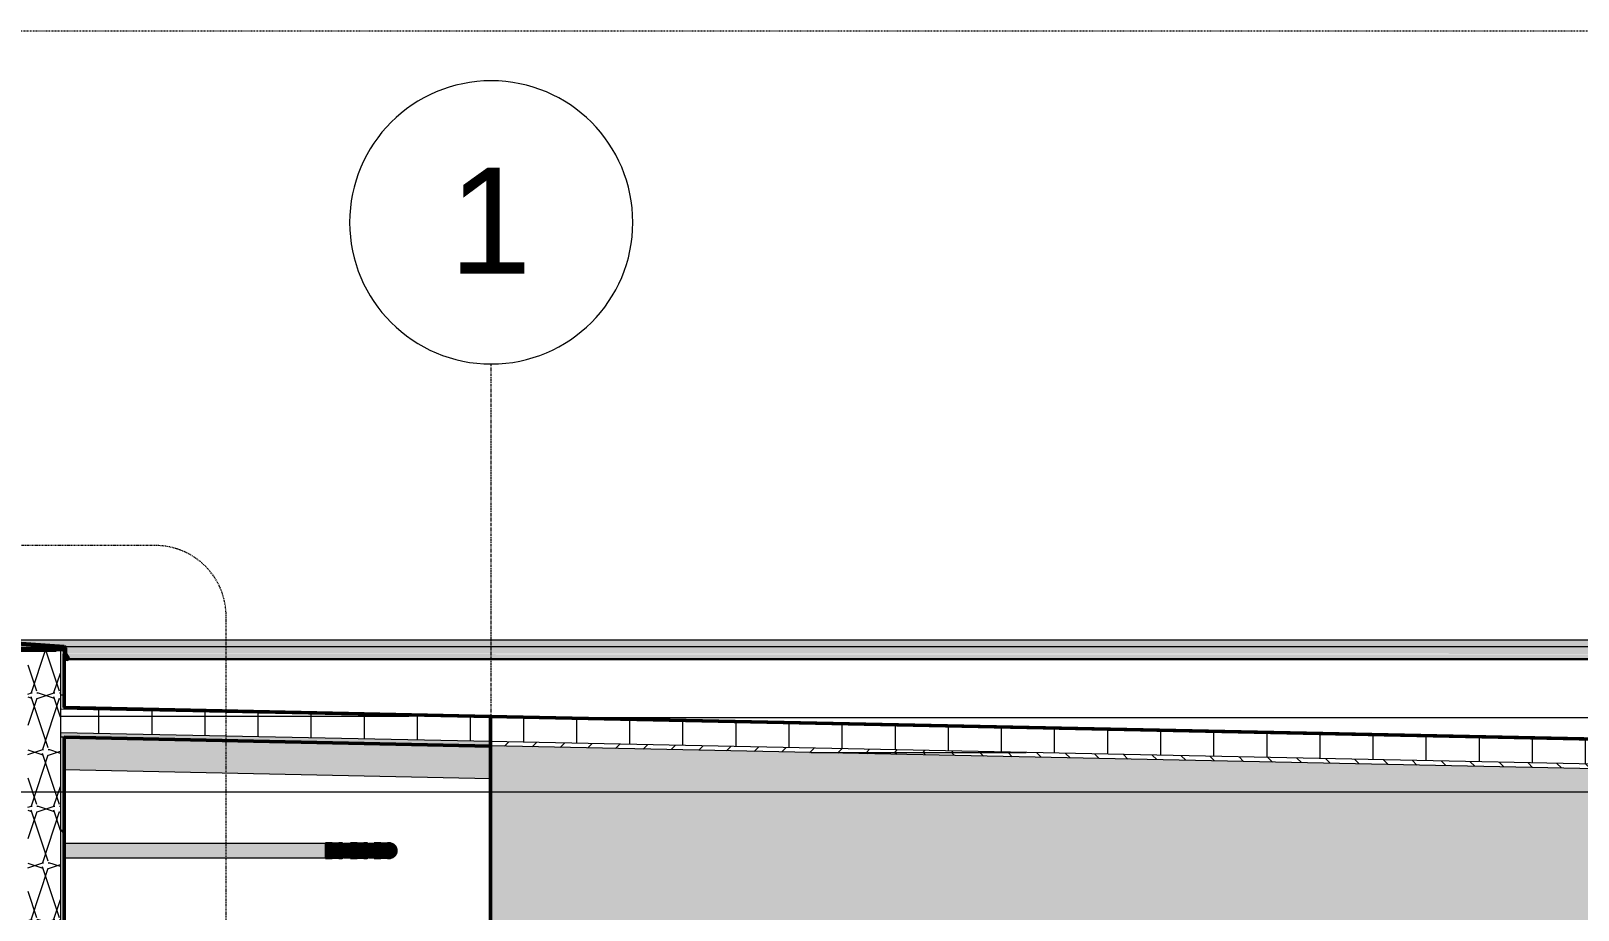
# Model space of a CAD drawing. Header units: inches. Extents: x 1701 to 6939, y -276 to 585.
# Drawn here: x 3403.3 to 3665.5, y 377.9 to 527 of the extents above; entities that cross this region are included whole.
import ezdxf

# ---------------------------------------------------------------- set-up
doc = ezdxf.new("R2010")
doc.units = ezdxf.units.IN
doc.header["$MEASUREMENT"] = 0
for name, pattern in [('Aligning Line 1_8_', [0.25, 0.125, -0.125]), ('Dash Dot 3_16_', [0.3125, 0.1875, -0.0625, 0, -0.0625]), ('Grid Line 1_2_', [0.875, 0.5, -0.125, 0.125, -0.125])]:
    doc.linetypes.add(name, pattern=pattern)
for name, color, linetype, lineweight in [('0-1', 7, 'Continuous', 5), ('0-2', 7, 'Continuous', 9), ('A-ANNO-SYMB-1', 150, 'Dash Dot 3_16_', 9), ('A-FLOR', 192, 'Continuous', 13), ('A-FLOR-1', 192, 'Continuous', 5), ('A-FLOR-2', 192, 'Continuous', 50), ('A-FLOR-LEVL-1', 51, 'Grid Line 1_2_', 9), ('A-FLOR-MCUT', 51, 'Continuous', 13), ('A-FLOR-PATT-1', 8, 'Continuous', 9), ('A-ROOF', 132, 'Continuous', 13), ('A-ROOF-2', 132, 'Continuous', 50), ('A-ROOF-3', 132, 'Continuous', 9), ('A-ROOF-PATT-1', 132, 'Continuous', 9), ('A-WALL', 113, 'Continuous', 13), ('A-WALL-6', 113, 'Continuous', 9), ('A-WALL-7', 113, 'Continuous', 50), ('A-WALL-PATT-4', 111, 'Continuous', 9), ('G-ANNO-SYMB', 111, 'Aligning Line 1_8_', 9), ('G-ANNO-SYMB-1', 147, 'Aligning Line 1_8_', 9), ('P-PIPE-1', 8, 'Continuous', 5), ('P-PIPE-2', 252, 'Continuous', 9), ('P-PIPE-3', 7, 'Continuous', 9), ('P-PIPE-4', 94, 'Continuous', 9), ('S-BEAM-1', 41, 'Continuous', 9), ('S-BEAM-2', 7, 'Continuous', 9), ('S-GRID-1', 1, 'Grid Line 1_2_', 9), ('S-GRID-IDEN', 1, 'Continuous', 9)]:
    doc.layers.add(name, color=color, linetype=linetype, lineweight=lineweight)
doc.styles.add('Arial_1', font='arial.ttf', dxfattribs={"height": 18})
pattern_1 = [(161.57, (3262.295, 69.248), (-3.8399538, -1.54e-05), [0, -27.322, 3.034, 0]), (18.43, (3261.335, 69.248), (-3.8399538, 1.54e-05), [0, -27.322, 3.034, 0]), (108.43, (3262.295, 69.248), (1.919622, -9.6005246), [9.106, -21.25]), (71.57, (3261.335, 69.248), (1.919622, 9.6005246), [9.106, -21.25])]
pattern_2 = [(0, (3261.815, 68.768), (0, 9), []), (90, (3261.815, 68.768), (-9, 6e-16), [])]

# ---------------------------------------------------------------- blocks, each defined once
blk = doc.blocks.new('Elbow - PVC - Sch 40 - Standard-2079255-SECTION _ CENTER LOOKING WEST')
at = {"layer": 'P-PIPE-2'}
for points in [[(3461.96, 120), (3462.62, 120), (3462.62, 121.34), (3461.47, 121.34), (3461.47, 120)], [(3462.65, 120), (3462.76, 120.49), (3462.85, 120.69), (3463.16, 121.04), (3463.38, 121.19), (3463.55, 121.3), (3463.57, 121.34), (3462.62, 121.3), (3462.64, 120.11)], [(3461.47, 118.66), (3462.62, 118.7), (3462.62, 120), (3461.47, 120), (3461.47, 118.7)], [(3462.62, 118.66), (3463.41, 118.69), (3463.43, 118.71), (3463.57, 118.73), (3463.24, 118.9), (3462.95, 119.18), (3462.8, 119.41), (3462.7, 119.69), (3462.65, 119.99), (3462.62, 118.97), (3462.62, 118.7)]]:
    blk.add_hatch(color=256, dxfattribs=at).paths.add_polyline_path(points, flags=0)
h = blk.add_hatch(color=256, dxfattribs=at)
h.paths.add_polyline_path([(3464, 118.66), (3464.49, 118.76), (3464.69, 118.85), (3465.04, 119.16), (3465.19, 119.38), (3465.3, 119.69), (3465.33, 120.11), (3465.3, 120.35), (3465.15, 120.69), (3464.84, 121.04), (3464.59, 121.2), (3464.35, 121.3), (3463.89, 121.33), (3463.65, 121.3), (3463.31, 121.15), (3462.96, 120.84), (3462.8, 120.59), (3462.7, 120.31), (3462.66, 119.99), (3462.7, 119.65), (3462.85, 119.31), (3463.16, 118.96), (3463.41, 118.8), (3463.69, 118.7)], flags=0)
h.paths.add_polyline_path([(3464, 118.81), (3463.69, 118.85), (3463.3, 119.05), (3463.1, 119.24), (3462.97, 119.41), (3462.85, 119.69), (3462.83, 120.11), (3462.85, 120.31), (3462.97, 120.59), (3463.16, 120.84), (3463.52, 121.08), (3463.82, 121.16), (3464, 121.19), (3464.31, 121.15), (3464.7, 120.95), (3464.84, 120.84), (3465.03, 120.59), (3465.16, 120.18), (3465.19, 120), (3465.15, 119.69), (3464.95, 119.3), (3464.84, 119.16), (3464.49, 118.93), (3464.18, 118.84), (3464.04, 118.82)], flags=0)
at = {"layer": 'P-PIPE-3'}
for p, q in [((3462.62, 121.34), (3461.47, 121.34)), ((3461.47, 120), (3461.47, 121.34)), ((3461.47, 118.66), (3461.47, 120)), ((3461.47, 118.66), (3462.62, 118.66))]:
    blk.add_line(p, q, dxfattribs=at)
at = {"layer": 'P-PIPE-3', "flags": 128}
for points in [[(3462.62, 121.34), (3462.68, 121.34), (3462.73, 121.34), (3462.79, 121.34), (3462.84, 121.34), (3462.9, 121.34), (3462.95, 121.34), (3463, 121.34), (3463.06, 121.34), (3463.11, 121.34), (3463.16, 121.34), (3463.21, 121.34), (3463.26, 121.34), (3463.31, 121.34), (3463.36, 121.34), (3463.4, 121.34), (3463.45, 121.34), (3463.49, 121.34), (3463.53, 121.34), (3463.57, 121.34), (3463.61, 121.34), (3463.65, 121.34), (3463.68, 121.34), (3463.72, 121.34), (3463.75, 121.34), (3463.78, 121.34), (3463.81, 121.34), (3463.84, 121.34), (3463.86, 121.34), (3463.89, 121.34), (3463.91, 121.34), (3463.93, 121.34), (3463.94, 121.34), (3463.96, 121.34), (3463.97, 121.34), (3463.98, 121.34), (3463.99, 121.34), (3463.99, 121.34), (3464, 121.34), (3464, 121.34)], [(3464, 121.34), (3464.05, 121.34), (3464.11, 121.34), (3464.16, 121.33), (3464.21, 121.33), (3464.27, 121.32), (3464.32, 121.31), (3464.37, 121.29), (3464.42, 121.28), (3464.47, 121.26), (3464.52, 121.24), (3464.57, 121.22), (3464.62, 121.19), (3464.67, 121.17), (3464.71, 121.14), (3464.76, 121.11), (3464.8, 121.08), (3464.85, 121.05), (3464.89, 121.01), (3464.93, 120.97), (3464.96, 120.94), (3465, 120.9), (3465.04, 120.86), (3465.07, 120.81), (3465.1, 120.77), (3465.13, 120.73), (3465.16, 120.68), (3465.19, 120.63), (3465.21, 120.59), (3465.23, 120.54), (3465.25, 120.49), (3465.27, 120.44), (3465.29, 120.39), (3465.3, 120.33), (3465.31, 120.28), (3465.32, 120.23), (3465.33, 120.18), (3465.34, 120.12), (3465.34, 120.07), (3465.34, 120.01), (3465.34, 120)], [(3464, 118.66), (3464, 118.66), (3464, 118.66), (3463.99, 118.66), (3463.98, 118.66), (3463.97, 118.66), (3463.96, 118.66), (3463.95, 118.66), (3463.93, 118.66), (3463.91, 118.66), (3463.89, 118.66), (3463.87, 118.66), (3463.84, 118.66), (3463.82, 118.66), (3463.79, 118.66), (3463.76, 118.66), (3463.73, 118.66), (3463.69, 118.66), (3463.66, 118.66), (3463.62, 118.66), (3463.58, 118.66), (3463.54, 118.66), (3463.5, 118.66), (3463.46, 118.66), (3463.41, 118.66), (3463.37, 118.66), (3463.32, 118.66), (3463.27, 118.66), (3463.22, 118.66), (3463.17, 118.66), (3463.12, 118.66), (3463.07, 118.66), (3463.02, 118.66), (3462.97, 118.66), (3462.91, 118.66), (3462.86, 118.66), (3462.8, 118.66), (3462.75, 118.66), (3462.69, 118.66), (3462.64, 118.66), (3462.62, 118.66)], [(3465.34, 120), (3465.34, 119.95), (3465.34, 119.89), (3465.33, 119.84), (3465.33, 119.79), (3465.32, 119.73), (3465.31, 119.68), (3465.29, 119.63), (3465.28, 119.58), (3465.26, 119.53), (3465.24, 119.48), (3465.22, 119.43), (3465.19, 119.38), (3465.17, 119.33), (3465.14, 119.29), (3465.11, 119.24), (3465.08, 119.2), (3465.05, 119.15), (3465.01, 119.11), (3464.97, 119.07), (3464.94, 119.04), (3464.9, 119), (3464.86, 118.96), (3464.81, 118.93), (3464.77, 118.9), (3464.73, 118.87), (3464.68, 118.84), (3464.63, 118.81), (3464.59, 118.79), (3464.54, 118.77), (3464.49, 118.75), (3464.44, 118.73), (3464.39, 118.71), (3464.33, 118.7), (3464.28, 118.69), (3464.23, 118.68), (3464.18, 118.67), (3464.12, 118.66), (3464.07, 118.66), (3464.01, 118.66), (3464, 118.66)]]:
    blk.add_lwpolyline(points, dxfattribs=at)
at = {"layer": 'P-PIPE-3'}
for start, end in [(360, 180), (180, 360)]:
    blk.add_arc((3464, 120), 1.34, start, end, dxfattribs=at)
blk = doc.blocks.new('Dimension Lumber - LVL - 3_5X5_5-V20-SECTION _ CENTER LOOKING WEST')
at = {"layer": 'S-BEAM-1'}
blk.add_hatch(color=256, dxfattribs=at).paths.add_polyline_path([(3481.17, 400.23), (3481.17, 405.73), (3408.92, 407.24), (3408.92, 401.74), (3468.68, 400.49)], flags=0)
at = {"layer": 'S-BEAM-2'}
blk.add_line((3408.92, 401.74), (3481.17, 400.23), dxfattribs=at)
blk = doc.blocks.new('CTR - 1st Phase - Common Walls_rvt-1-SECTION _ CENTER LOOKING WEST')
at = {"layer": 'P-PIPE-1'}
for points in [[(3426.78, 388), (3453.23, 388), (3453.23, 389.19), (3408.92, 389.15), (3408.92, 388), (3422.59, 388)], [(3408.92, 386.81), (3453.23, 386.85), (3453.23, 388), (3408.92, 388), (3408.92, 386.81)], [(3456.37, 386.81), (3457.47, 386.85), (3457.44, 388), (3457.1, 388), (3457.01, 387.55), (3456.9, 387.31), (3456.6, 386.96), (3456.37, 386.81)]]:
    blk.add_hatch(color=256, dxfattribs=at).paths.add_polyline_path(points, flags=0)
h = blk.add_hatch(color=256, dxfattribs=at)
h.paths.add_polyline_path([(3457.1, 388), (3457.47, 388.04), (3457.47, 389.19), (3456.45, 389.15), (3456.79, 388.84), (3456.95, 388.59), (3457.06, 388.31)], flags=0)
h.paths.add_polyline_path([(3454.73, 388.89), (3454.98, 389.13), (3454.73, 388.89)], flags=0)
h = blk.add_hatch(color=256, dxfattribs=at)
h.paths.add_polyline_path([(3461.34, 388), (3461.47, 388), (3461.47, 389.19), (3460.69, 389.15), (3461.04, 388.84), (3461.2, 388.59), (3461.3, 388.31)], flags=0)
h.paths.add_polyline_path([(3458.97, 388.89), (3459.22, 389.13), (3458.97, 388.89)], flags=0)
h = blk.add_hatch(color=256, dxfattribs=at)
h.paths.add_polyline_path([(3460.62, 386.81), (3461.47, 386.85), (3461.47, 388), (3461.34, 388), (3461.26, 387.55), (3461.15, 387.31), (3460.84, 386.96), (3460.62, 386.81)], flags=0)
h.paths.add_polyline_path([(3458.65, 388), (3458.62, 388), (3458.65, 387.99)], flags=0)
at = {"layer": 'P-PIPE-2'}
for points in [[(3455.76, 386.81), (3456.11, 386.87), (3456.43, 387.03), (3456.68, 387.27), (3456.79, 387.41), (3456.92, 387.82), (3456.94, 388), (3456.88, 388.36), (3456.71, 388.7), (3456.6, 388.84), (3456.35, 389.03), (3455.94, 389.16), (3455.71, 389.18), (3455.36, 389.11), (3455.09, 388.97), (3454.92, 388.84), (3454.73, 388.59), (3454.61, 388.31), (3454.59, 387.87), (3454.61, 387.69), (3454.73, 387.41), (3454.92, 387.16), (3455.16, 386.97), (3455.45, 386.85), (3455.76, 386.81)], [(3460, 386.81), (3460.31, 386.85), (3460.67, 387.03), (3460.92, 387.27), (3461.03, 387.41), (3461.16, 387.82), (3461.19, 388), (3461.12, 388.36), (3460.95, 388.7), (3460.84, 388.84), (3460.59, 389.03), (3460.3, 389.15), (3459.96, 389.18), (3459.6, 389.11), (3459.33, 388.97), (3459.16, 388.84), (3458.97, 388.59), (3458.85, 388.31), (3458.83, 387.87), (3458.85, 387.69), (3458.97, 387.41), (3459.16, 387.16), (3459.41, 386.97), (3459.82, 386.84), (3460, 386.81)], [(3464, 386.81), (3464.31, 386.85), (3464.67, 387.03), (3464.92, 387.27), (3465.03, 387.41), (3465.16, 387.82), (3465.19, 388), (3465.12, 388.36), (3464.95, 388.7), (3464.84, 388.84), (3464.49, 389.07), (3464.18, 389.16), (3463.96, 389.18), (3463.6, 389.11), (3463.33, 388.97), (3463.16, 388.84), (3462.97, 388.59), (3462.85, 388.31), (3462.83, 387.87), (3462.85, 387.69), (3462.97, 387.41), (3463.16, 387.16), (3463.41, 386.97), (3463.69, 386.85)]]:
    blk.add_hatch(color=256, dxfattribs=at).paths.add_polyline_path(points, flags=0)
at = {"layer": 'A-FLOR-LEVL-1'}
blk.add_line((1830.2, 398), (4168.71, 398), dxfattribs=at)
at = {"layer": 'G-ANNO-SYMB-1'}
for q in [(4071.99, 526.95), (4071.96, 526.95)]:
    blk.add_line((1926.9, 526.95), q, dxfattribs=at)
at = {"layer": 'P-PIPE-3'}
for p, q in [((3453.23, 389.19), (3408.92, 389.19)), ((3457.47, 389.19), (3456.37, 389.19)), ((3461.47, 389.19), (3460.62, 389.19)), ((3408.92, 386.81), (3453.23, 386.81)), ((3456.37, 386.81), (3457.47, 386.81)), ((3460.62, 386.81), (3461.47, 386.81))]:
    blk.add_line(p, q, dxfattribs=at)
at = {"layer": 'P-PIPE-4'}
for centre, start, end in [((3455.76, 388), 0, 180), ((3460, 388), 0, 180), ((3464, 388), 0, 180), ((3455.76, 388), 180, 0), ((3460, 388), 180, 0), ((3464, 388), 180, 0)]:
    blk.add_arc(centre, 1.19, start, end, dxfattribs=at)
at = {"layer": '0-2'}
for name, p in [('Dimension Lumber - LVL - 3_5X5_5-V20-SECTION _ CENTER LOOKING WEST', (0, 0)), ('Elbow - PVC - Sch 40 - Standard-2079255-SECTION _ CENTER LOOKING WEST', (-8.24, 268)), ('Elbow - PVC - Sch 40 - Standard-2079255-SECTION _ CENTER LOOKING WEST', (-4, 268)), ('Elbow - PVC - Sch 40 - Standard-2079255-SECTION _ CENTER LOOKING WEST', (0, 268))]:
    blk.add_blockref(name, p, dxfattribs=at)
blk = doc.blocks.new('CTR - 1st Phase -Stairs _ Elevators_rvt-1-SECTION _ CENTER LOOKING WEST')
at = {"layer": 'A-FLOR-LEVL-1'}
blk.add_line((1830.2, 398), (4168.71, 398), dxfattribs=at)
at = {"layer": 'G-ANNO-SYMB-1'}
blk.add_line((1926.9, 526.95), (4071.96, 526.95), dxfattribs=at)
blk = doc.blocks.new('Basic Wall _ EXT - FIBER CEMENT - SMALL - ___-2145932-SECTION _ CENTER LOOKING WEST')
at = {"layer": 'A-WALL-6'}
h = blk.add_hatch(color=256, dxfattribs=at)
h.paths.add_polyline_path([(3397.46, 418.54), (3400.04, 418.54), (3400.04, 418.62), (3393.56, 418.62), (3393.56, 423.58), (3408.99, 422.48), (3409.05, 422.41), (3409.07, 422.35), (3409.07, 421.44), (3409.15, 421.44), (3409.1, 422.47), (3409.02, 422.55), (3408.92, 422.6), (3393.48, 423.66), (3393.48, 418.54)], flags=0)
h.paths.add_polyline_path([(3409.35, 420.42), (3409.58, 420.53), (3409.66, 420.57), (3409.19, 421.3), (3409.12, 421.26), (3409.54, 420.59), (3409.36, 420.43), (3409.35, 420.42)], flags=0)
h.paths.add_polyline_path([(3409.35, 420.42), (3409.19, 420.55), (3408.99, 420.64), (3408.99, 420.56), (3409.33, 420.42)], flags=0)
h.paths.add_polyline_path([(3409.35, 420.59), (3409.42, 420.63), (3409.03, 421.26), (3408.98, 421.2), (3409.35, 420.6)], flags=0)
h.paths.add_polyline_path([(3399.59, 420.79), (3399.96, 421.48), (3399.93, 421.5), (3399.52, 420.84)], flags=0)
h.paths.add_polyline_path([(3408.92, 421.39), (3409, 421.39), (3408.96, 421.92), (3408.87, 422.03), (3408.67, 422.08), (3407.58, 422.08), (3407.58, 422), (3408.92, 422), (3408.92, 421.44)], flags=0)
h.paths.add_polyline_path([(3401.43, 422.04), (3401.54, 422), (3401.56, 422.06), (3401.46, 422.04)], flags=0)
h.paths.add_polyline_path([(3399.97, 421.63), (3400.04, 421.63), (3400.05, 422.87), (3400.16, 423.02), (3400.33, 422.99), (3401.45, 422.06), (3401.48, 422.1), (3400.33, 423.06), (3400.1, 423.07), (3399.97, 422.86), (3399.97, 422)], flags=0)
h.paths.add_polyline_path([(3408.3, 422.16), (3408.45, 422.16), (3408.45, 422.23), (3407.37, 422.24), (3407.37, 422.37), (3408.81, 422.35), (3408.85, 422.25), (3408.92, 422.27), (3408.85, 422.47), (3407.29, 422.43), (3407.29, 422.16), (3407.93, 422.16)], flags=0)
for p, q in [((3400.04, 421.63), (3400.04, 422)), ((3407.58, 422), (3408.3, 422)), ((3408.3, 422), (3408.75, 422)), ((3408.92, 421.83), (3408.92, 421.39)), ((3400.04, 418.54), (3400.04, 418.62))]:
    blk.add_line(p, q, dxfattribs=at)
at = {"layer": 'A-WALL-7'}
for p, q in [((3408.93, 422.6), (3393.48, 423.66)), ((3393.48, 423.66), (3393.48, 418.54)), ((3393.56, 418.62), (3393.56, 423.58)), ((3393.56, 423.58), (3408.92, 422.52)), ((3399.97, 422.86), (3399.97, 421.63)), ((3400.04, 422), (3400.04, 422.86)), ((3400.33, 422.99), (3401.43, 422.04)), ((3401.48, 422.1), (3400.38, 423.05)), ((3408.86, 422.47), (3407.29, 422.44)), ((3407.29, 422.44), (3407.29, 422.16)), ((3407.37, 422.37), (3408.8, 422.39)), ((3407.37, 422.23), (3407.37, 422.37)), ((3408.45, 422.23), (3407.37, 422.23)), ((3408.45, 422.16), (3408.45, 422.23)), ((3408.8, 422.39), (3408.85, 422.24)), ((3408.85, 422.24), (3408.92, 422.27)), ((3408.92, 422.27), (3408.86, 422.47)), ((3409.07, 422.35), (3409.07, 421.44)), ((3409.15, 421.44), (3409.15, 422.35)), ((3399.93, 421.5), (3399.52, 420.84)), ((3399.52, 420.84), (3399.59, 420.79)), ((3399.59, 420.79), (3400, 421.45)), ((3402.47, 422.04), (3401.65, 422.04)), ((3401.65, 421.96), (3402.47, 421.96)), ((3402.47, 421.96), (3402.47, 422.04)), ((3407.29, 422.16), (3408.45, 422.16)), ((3408.75, 422.08), (3407.58, 422.08)), ((3407.58, 422.08), (3407.58, 422)), ((3408.99, 420.64), (3408.95, 420.57)), ((3408.95, 420.57), (3409.23, 420.44)), ((3408.97, 421.22), (3409.35, 420.59)), ((3409.26, 420.51), (3408.99, 420.64)), ((3409, 421.39), (3409, 421.83)), ((3409.42, 420.63), (3409.04, 421.26)), ((3409.12, 421.26), (3409.55, 420.6)), ((3409.66, 420.57), (3409.19, 421.3)), ((3409.35, 420.59), (3409.42, 420.63)), ((3409.55, 420.6), (3409.43, 420.52)), ((3409.47, 420.45), (3409.66, 420.57)), ((3393.48, 418.54), (3400.04, 418.54)), ((3400.04, 418.62), (3393.56, 418.62))]:
    blk.add_line(p, q, dxfattribs=at)
for centre, radius, start, end in [((3400.22, 422.86), 0.25, 49.2771, 180), ((3400.22, 422.86), 0.171, 49.2771, 180), ((3408.9, 422.35), 0.171, 0, 82.4457), ((3408.9, 422.35), 0.25, 0, 83.0705), ((3399.72, 421.63), 0.25, 328.2381, 0), ((3399.72, 421.63), 0.329, 328.2381, 0), ((3401.65, 422.29), 0.329, 229.2771, 270), ((3401.65, 422.29), 0.25, 229.2771, 270), ((3408.75, 421.83), 0.25, 0, 90), ((3408.75, 421.83), 0.171, 0, 90), ((3409.25, 421.39), 0.329, 180, 211.4324), ((3409.25, 421.39), 0.25, 180, 211.4324), ((3409.4, 421.44), 0.329, 180, 212.826), ((3409.4, 421.44), 0.25, 180, 212.826), ((3409.34, 420.67), 0.25, 244.1745, 302.0105), ((3409.34, 420.67), 0.171, 244.1745, 302.0105)]:
    blk.add_arc(centre, radius, start, end, dxfattribs=at)
blk = doc.blocks.new('Basic Wall _ EXT - FIBER CEMENT - SMALL - ___-2145933-SECTION _ CENTER LOOKING WEST')
at = {"layer": 'A-WALL-6'}
h = blk.add_hatch(color=256, dxfattribs=at)
h.paths.add_polyline_path([(3408.92, 422.52), (3393.56, 423.58), (3393.56, 423.11), (3400.25, 423.07), (3400.42, 423.02), (3400.99, 422.52), (3407.93, 422.52)], flags=0)
h.paths.add_polyline_path([(3400.03, 423.03), (3400.1, 423.07), (3400.03, 423.03)], flags=0)
for points in [[(3408.92, 422.35), (3409.05, 422.4), (3408.97, 422.49), (3408.85, 422.52), (3401.03, 422.49), (3401.06, 422.47), (3408.87, 422.43), (3408.89, 422.35)], [(3407.29, 422.16), (3407.29, 422.44), (3401.09, 422.44), (3401.48, 422.16), (3405.84, 422.16)], [(3409.07, 421.44), (3409.02, 422.35), (3408.89, 422.35), (3408.92, 422.27), (3408.75, 422.24), (3408.45, 422.23), (3408.45, 422.16), (3401.43, 422.15), (3401.48, 422.08), (3408.85, 422.04), (3408.93, 422), (3409, 421.83), (3409, 421.44)], [(3407.37, 422.24), (3408.84, 422.27), (3408.8, 422.39), (3407.37, 422.35)], [(3409.04, 421.26), (3409.1, 421.3), (3409, 421.44), (3409, 421.39), (3408.92, 421.35), (3408.97, 421.26), (3409.04, 421.26)], [(3409.3, 420.59), (3409.35, 420.6), (3408.92, 421.22), (3408.95, 420.64), (3409.04, 420.62), (3409.19, 420.59), (3409.26, 420.59)], [(3408.95, 420.57), (3408.95, 420.64), (3408.92, 420.64), (3408.92, 420.57)], [(3409.12, 420.44), (3409.2, 420.45), (3408.92, 420.57), (3408.95, 420.44), (3408.99, 420.44)], [(3409.47, 420.6), (3409.55, 420.6), (3409.12, 421.26), (3409.06, 421.22), (3409.41, 420.63), (3409.43, 420.6)], [(3409.43, 420.52), (3409.47, 420.6), (3409.13, 420.57), (3409.26, 420.52), (3409.39, 420.52)]]:
    blk.add_hatch(color=256, dxfattribs=at).paths.add_polyline_path(points, flags=0)
for p, q in [((3400.99, 422.52), (3408.92, 422.52)), ((3401.06, 422.47), (3408.86, 422.47)), ((3401.09, 422.44), (3407.29, 422.44)), ((3407.37, 422.24), (3408.85, 422.24)), ((3401.42, 422.16), (3407.29, 422.16)), ((3401.46, 422.08), (3407.58, 422.08)), ((3408.92, 420.64), (3408.99, 420.64)), ((3408.92, 420.42), (3409.34, 420.42)), ((3409.1, 420.59), (3409.35, 420.59)), ((3409.36, 420.6), (3409.55, 420.6))]:
    blk.add_line(p, q, dxfattribs=at)
at = {"layer": 'A-WALL-6', "flags": 128}
for points in [[(3409.15, 422.35), (3409.14, 422.41), (3409.12, 422.47), (3409.08, 422.52), (3409.04, 422.56), (3408.98, 422.59), (3408.93, 422.6)], [(3409, 421.83), (3408.99, 421.89), (3408.97, 421.95), (3408.93, 422.01), (3408.87, 422.05), (3408.81, 422.07), (3408.75, 422.08)], [(3408.93, 421.33), (3408.94, 421.28), (3408.97, 421.22)], [(3409.04, 421.26), (3409.02, 421.3), (3409, 421.35), (3409, 421.39)], [(3409.07, 421.44), (3409.07, 421.38), (3409.09, 421.32), (3409.12, 421.26)], [(3409.19, 421.3), (3409.16, 421.35), (3409.15, 421.39), (3409.15, 421.44)], [(3409.23, 420.44), (3409.29, 420.42), (3409.34, 420.42)], [(3409.39, 420.5), (3409.34, 420.49), (3409.3, 420.5)], [(3409.35, 420.42), (3409.41, 420.43), (3409.47, 420.45)]]:
    blk.add_lwpolyline(points, dxfattribs=at)
blk = doc.blocks.new('Basic Wall _ EXT - FIBER CEMENT - SMALL - ___-2145937-SECTION _ CENTER LOOKING WEST')
at = {"layer": 'A-WALL-6'}
for points in [[(3464.49, 422.6), (3851.85, 422.6), (3867.21, 423.66), (3393.56, 423.66), (3409.08, 422.6), (3460.3, 422.6)], [(3851.63, 422.35), (3851.69, 422.52), (3851.85, 422.6), (3409.01, 422.56), (3409.1, 422.47), (3409.15, 422.35), (3849.94, 422.35)], [(3627.89, 421.44), (3851.63, 421.44), (3851.63, 422.35), (3409.15, 422.35), (3409.15, 421.44), (3623.7, 421.44)], [(3409.66, 421.3), (3851.61, 421.35), (3851.61, 421.44), (3409.07, 421.4), (3409.12, 421.3), (3409.55, 421.3)]]:
    blk.add_hatch(color=256, dxfattribs=at).paths.add_polyline_path(points, flags=0)
h = blk.add_hatch(color=256, dxfattribs=at)
h.paths.add_polyline_path([(3619.51, 420.57), (3851.13, 420.6), (3851.59, 421.3), (3409.21, 421.26), (3409.66, 420.57), (3615.32, 420.57)], flags=0)
h.paths.add_polyline_path([(3409.12, 421.26), (3409.12, 421.3), (3409.12, 421.26)], flags=0)
h = blk.add_hatch(color=256, dxfattribs=at)
h.paths.add_polyline_path([(3409.35, 420.42), (3409.12, 420.42), (3409.29, 420.42)], flags=0)
h.paths.add_polyline_path([(3409.35, 420.42), (3409.35, 420.45), (3409.35, 420.42)], flags=0)
h = blk.add_hatch(color=256, dxfattribs=at)
h.paths.add_polyline_path([(3493.82, 420.45), (3851.3, 420.45), (3851.11, 420.57), (3409.66, 420.57), (3409.55, 420.45), (3489.63, 420.45)], flags=0)
h.paths.add_polyline_path([(3409.31, 420.45), (3409.41, 420.49), (3409.39, 420.5), (3409.28, 420.49)], flags=0)
for p, q in [((3867.29, 423.66), (3393.48, 423.66)), ((3408.93, 422.6), (3851.85, 422.6)), ((3408.92, 420.42), (3851.44, 420.42)), ((3409.66, 420.57), (3851.11, 420.57))]:
    blk.add_line(p, q, dxfattribs=at)
blk = doc.blocks.new('Grid - Grid Head - Circle-50561-SECTION _ CENTER LOOKING WEST')
at = {"layer": 'S-GRID-IDEN'}
for start, end in [(360, 180), (180, 360)]:
    blk.add_arc((3481.32, 494.5), 24, start, end, dxfattribs=at)

msp = doc.modelspace()

# ---------------------------------------------------------------- hatches: boundary and pattern name
at = {"layer": 'A-FLOR'}
msp.add_hatch(color=256, dxfattribs=at).paths.add_polyline_path([(3481.17, 405.73), (3481.17, 406.48), (3408.3, 408), (3408.31, 407.25), (3480.27, 405.75)], flags=0)
at = {"layer": 'A-FLOR-1'}
msp.add_hatch(color=256, dxfattribs=at).paths.add_polyline_path([(3481.17, 410.49), (3481.17, 410.74), (3408.92, 412.24), (3408.92, 411.99), (3480.28, 410.5)], flags=0)
at = {"layer": 'A-FLOR-PATT-1'}
h = msp.add_hatch(dxfattribs=at)
h.set_pattern_fill('FP_18', color=256, style=0, pattern_type=2)
h.set_pattern_definition(pattern_2)
h.paths.add_polyline_path([(3481.17, 406.48), (3481.17, 410.49), (3408.3, 411.99), (3408.3, 408), (3480.28, 406.5)], flags=0)
at = {"layer": 'A-ROOF'}
msp.add_hatch(color=256, dxfattribs=at).paths.add_polyline_path([(3851.85, 402.88), (3851.81, 403.13), (3481.17, 410.75), (3481.17, 410.5), (3849.61, 402.92)], flags=0)
at = {"layer": 'A-ROOF-PATT-1'}
h = msp.add_hatch(dxfattribs=at)
h.set_pattern_fill('FP_18', color=256, style=0, pattern_type=2)
h.set_pattern_definition(pattern_2)
h.paths.add_polyline_path([(3852.47, 398.86), (3852.47, 402.86), (3481.17, 410.5), (3481.17, 406.5), (3837.37, 399.17)], flags=0)
h = msp.add_hatch(dxfattribs=at)
h.set_pattern_fill('FP_3', color=256, style=0, pattern_type=2)
h.set_pattern_definition([(0, (3261.815, 68.768), (0, 4.798), []), (315, (3261.815, 68.768), (4.798427, 0), [6.786, -6.786]), (45, (3261.815, 68.768), (4.798427, 0), [6.786, -6.786])])
h.paths.add_polyline_path([(3852.47, 398.11), (3852.47, 398.86), (3481.17, 406.5), (3481.17, 405.75), (3837.37, 398.42)], flags=0)
h = msp.add_hatch(dxfattribs=at)
h.set_pattern_fill('FP_4', color=256, style=0, pattern_type=2)
h.set_pattern_definition(pattern_1)
h.paths.add_polyline_path([(3481.17, 374), (3857.97, 374), (3857.97, 398), (3481.17, 405.75), (3481.17, 389.44)], flags=0)
at = {"layer": 'A-WALL-PATT-4'}
h = msp.add_hatch(dxfattribs=at)
h.set_pattern_fill('FP_4', color=256, style=0, pattern_type=2)
h.set_pattern_definition(pattern_1)
h.paths.add_polyline_path([(3402.8, 350.5), (3408.3, 350.53), (3408.3, 422), (3402.8, 422), (3402.8, 350.53)], flags=0)
h = msp.add_hatch(dxfattribs=at)
h.set_pattern_fill('FP_1', color=256, style=0, pattern_type=2)
h.set_pattern_definition([(0, (3261.815, 68.768), (30.72, 7.68), [1.267, -21.773, 1.267, -21.773, -122.88]), (0, (3261.815, 68.768), (30.72, 7.68), [-46.08, 1.267, -44.813, 1.267, -21.773, -53.76]), (0, (3261.815, 68.768), (30.72, 7.68), [-115.2, 1.267, -14.093, 1.267, -37.133]), (120, (3273.335, 72.608), (-22.01108, 22.7643), [1.267, -21.773, 1.267, -21.773, -122.88]), (120, (3273.335, 72.608), (-22.01108, 22.7643), [-46.08, 1.267, -44.813, 1.267, -21.773, -53.76]), (120, (3273.335, 72.608), (-22.01108, 22.7643), [-115.2, 1.267, -14.093, 1.267, -37.133]), (240, (3277.175, 87.968), (-8.70892, -30.4443), [1.267, -21.773, 1.267, -21.773, -122.88]), (240, (3277.175, 87.968), (-8.70892, -30.4443), [-46.08, 1.267, -44.813, 1.267, -21.773, -53.76]), (240, (3277.175, 87.968), (-8.70892, -30.4443), [-115.2, 1.267, -14.093, 1.267, -37.133])])
h.paths.add_polyline_path([(3408.3, 350.5), (3408.92, 350.53), (3408.92, 407.24), (3408.3, 407.25), (3408.3, 350.53)], flags=0)
h.paths.add_polyline_path([(3408.92, 411.99), (3408.9, 422), (3408.3, 421.98), (3408.3, 412), (3408.67, 412)], flags=0)

# ---------------------------------------------------------------- linework, layer by layer
at = {"layer": 'A-ANNO-SYMB-1'}
for p, q in [((3424.38, 439.73), (3385.76, 439.73)), ((3436.38, -147.84), (3436.38, 427.73))]:
    msp.add_line(p, q, dxfattribs=at)
msp.add_arc((3424.38, 427.73), 12, 0, 90, dxfattribs=at)
at = {"layer": 'A-FLOR-2'}
for p, q in [((3481.17, 410.74), (3408.92, 412.24)), ((3408.92, 407.24), (3481.17, 405.73))]:
    msp.add_line(p, q, dxfattribs=at)
at = {"layer": 'A-FLOR-LEVL-1'}
msp.add_line((1830.95, 398), (4167.96, 398), dxfattribs=at)
at = {"layer": 'A-FLOR-MCUT'}
for p, q in [((3481.17, 410.49), (3408.3, 412)), ((3481.17, 406.48), (3408.3, 408))]:
    msp.add_line(p, q, dxfattribs=at)
at = {"layer": 'A-ROOF'}
for p, q in [((3852.47, 402.86), (3481.17, 410.5)), ((3852.47, 398.86), (3481.17, 406.5)), ((3857.97, 398), (3481.17, 405.75))]:
    msp.add_line(p, q, dxfattribs=at)
at = {"layer": 'A-ROOF-2'}
for p, q in [((3689.03, 406.48), (3481.17, 410.75)), ((3481.17, 410.75), (3481.17, 373.37))]:
    msp.add_line(p, q, dxfattribs=at)
at = {"layer": 'A-ROOF-3'}
for p, q in [((3408.92, 412.24), (3481.17, 410.75)), ((3489.62, 410.58), (3851.85, 410.58))]:
    msp.add_line(p, q, dxfattribs=at)
at = {"layer": 'A-WALL'}
for p, q in [((3408.3, 422), (3408.3, 350.5)), ((3408.92, 411.99), (3408.92, 412.24)), ((3408.92, 407.24), (3408.3, 407.25))]:
    msp.add_line(p, q, dxfattribs=at)
at = {"layer": 'A-WALL-6'}
for p, q in [((3408.75, 422), (3407.58, 422)), ((3408.92, 421.39), (3408.92, 421.83))]:
    msp.add_line(p, q, dxfattribs=at)
at = {"layer": 'A-WALL-7'}
for p, q in [((3407.58, 422), (3400.05, 422)), ((3408.92, 422), (3408.75, 422)), ((3408.92, 421.83), (3408.92, 422)), ((3408.92, 412.24), (3408.92, 421.39)), ((3408.92, 350.5), (3408.92, 407.24))]:
    msp.add_line(p, q, dxfattribs=at)
at = {"layer": 'G-ANNO-SYMB'}
msp.add_line((1926.9, 526.95), (4071.99, 526.95), dxfattribs=at)
at = {"layer": 'S-GRID-1'}
msp.add_line((3481.32, -159.84), (3481.32, 470.5), dxfattribs=at)

# ---------------------------------------------------------------- block references
at = {"layer": '0-1'}
for name in ['CTR - 1st Phase - Common Walls_rvt-1-SECTION _ CENTER LOOKING WEST', 'CTR - 1st Phase -Stairs _ Elevators_rvt-1-SECTION _ CENTER LOOKING WEST']:
    msp.add_blockref(name, (0, 0), dxfattribs=at)
at = {"layer": 'A-WALL-6'}
for name in ['Basic Wall _ EXT - FIBER CEMENT - SMALL - ___-2145933-SECTION _ CENTER LOOKING WEST', 'Basic Wall _ EXT - FIBER CEMENT - SMALL - ___-2145932-SECTION _ CENTER LOOKING WEST', 'Basic Wall _ EXT - FIBER CEMENT - SMALL - ___-2145937-SECTION _ CENTER LOOKING WEST']:
    msp.add_blockref(name, (0, 0), dxfattribs=at)
at = {"layer": 'S-GRID-IDEN'}
msp.add_blockref('Grid - Grid Head - Circle-50561-SECTION _ CENTER LOOKING WEST', (0, 0), dxfattribs=at)

# ---------------------------------------------------------------- texts
at = {"layer": 'S-GRID-IDEN', "insert": (3474.19, 503.79), "char_height": 18, "width": 16.968, "attachment_point": 1, "style": 'Arial_1'}
msp.add_mtext('1', dxfattribs=at)

doc.saveas('drawing.dxf')
